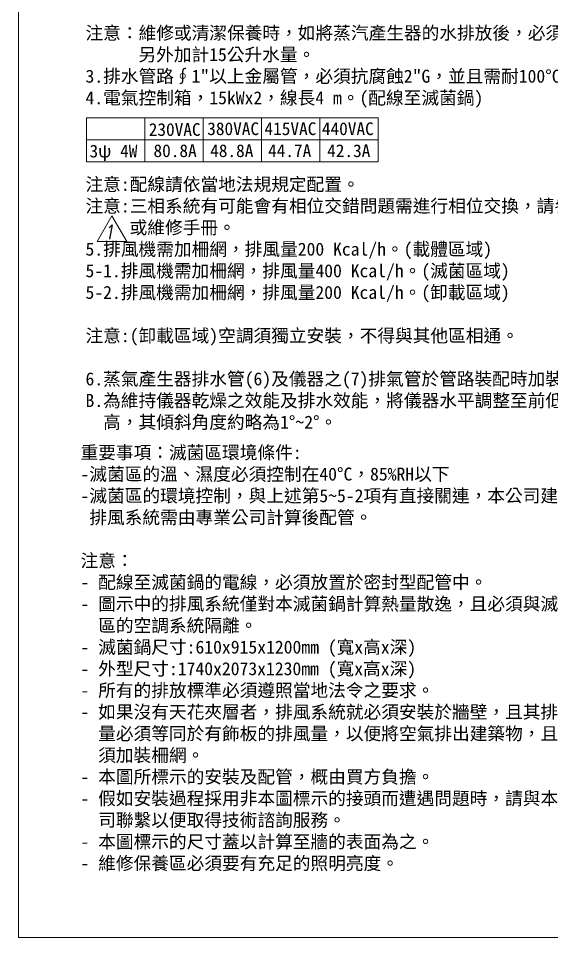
# Model space of a CAD drawing. Header units: millimetres. Extents: x 0 to 16115, y 0 to 11330.
# Drawn here: x 0 to 4111, y 0 to 7087 of the extents above; entities that cross this region are included whole.
import ezdxf

# ---------------------------------------------------------------- set-up
doc = ezdxf.new("R2010")
doc.units = ezdxf.units.MM
doc.header["$MEASUREMENT"] = 0
for name, color, linetype, lineweight in [('D', 3, 'Continuous', 13), ('F', 7, 'Continuous', 15), ('T', 4, 'Continuous', 15)]:
    doc.layers.add(name, color=color, linetype=linetype, lineweight=lineweight)
doc.styles.get("Standard").update_dxf_attribs({"font": 'KAIU.TTF'})
doc.styles.add('STU25', font='isocp2.shx')
doc.styles.add('Text', font='romans.shx', dxfattribs={"width": 0.8, "oblique": 10})

msp = doc.modelspace()

# ---------------------------------------------------------------- linework, layer by layer
at = {"layer": 'D'}
for p, q in [((524.51, 6321.376), (524.51, 5981.376)), ((524.51, 6321.376), (2774.51, 6321.376)), ((974.51, 6321.376), (974.51, 5981.376)), ((1424.51, 6321.376), (1424.51, 5981.376)), ((1874.51, 6321.376), (1874.51, 5981.376)), ((2324.51, 6321.376), (2324.51, 5981.376)), ((2774.51, 6321.376), (2774.51, 5981.376)), ((524.51, 6151.376), (2774.51, 6151.376)), ((524.51, 5981.376), (2774.51, 5981.376))]:
    msp.add_line(p, q, dxfattribs=at)
at = {"layer": 'F', "color": 6}
msp.add_lwpolyline([(0, 11330), (0, 0), (16115, 0), (16115, 11330)], close=True, dxfattribs=at)
at = {"layer": 'F', "color": 7}
msp.add_lwpolyline([(720.72, 5563.812), (606.453, 5365.897), (834.986, 5365.897)], close=True, dxfattribs=at)

# ---------------------------------------------------------------- texts
at = {"layer": 'D', "color": 11, "char_height": 100, "attachment_point": 1}
for s, insert in [('1.冷水管路接頭(真空泵供水)：∮1/2"，水溫25%%DC，每一行程總耗水量\\P 約10~300公升(耗水量依乾燥行程時間而定)真空泵每分鐘耗水量約10公\\P 升、水壓0.5~10 bar、水硬度0.9%%DfH(0.09mmol/L)、pH 7~9、水含氯量\\P ≦0.1 mg/l，管路可安置於牆內，但須配有可隨時取得的鑰匙。\\P2.蒸氣產生器出水:∮1/2"，水溫25%%DC，每一滅菌行程大約消耗>45公升\\P ，水壓0.5~10 bar，水硬度≦0.2%%DfH(0.02mmol/L)，酸鹼質pH 5~7，\\P 導電率≦15μS/cm管路可安置於牆內，但須配有可隨時取得的鑰匙。\\P\\P注意：維修或清潔保養時，如將蒸汽產生器的水排放後，必須要\\P      另外加計15公升水量。\\P3.排水管路∮1"以上金屬管，必須抗腐蝕2"G，並且需耐100%%DC以上。 \\P4.電氣控制箱，15kWx2，線長4 m。(配線至滅菌鍋)\\P    \\P\\P\\P注意:配線請依當地法規規定配置。\\P{\\fDFKai-SB|b0|i0|c136|p65;注意:三相系統有可能會有相位交錯問題需進行相位交換，請參閱說明書\\P     或維修手冊。}\\P5.排風機需加柵網，排風量200 Kcal/h。(載體區域)\\P5-1.排風機需加柵網，排風量400 Kcal/h。(滅菌區域)\\P5-2.排風機需加柵網，排風量200 Kcal/h。(卸載區域)\\P\\P注意:(卸載區域)空調須獨立安裝，不得與其他區相通。\\P\\P6.蒸氣產生器排水管(6)及儀器之(7)排氣管於管路裝配時加裝逆止閥。\\PB.為維持儀器乾燥之效能及排水效能，將儀器水平調整至前低後\\P  高，其傾斜角度約略為1%%D~2%%D。', (517.379, 8358.664)), ('重要事項：滅菌區環境條件:\\P-滅菌區的溫、濕度必須控制在40%%DC，85%RH以下\\P-滅菌區的環境控制，與上述第5~5-2項有直接關連，本公司建議\\P 排風系統需由專業公司計算後配管。\\P\\P注意：\\P- 配線至滅菌鍋的電線，必須放置於密封型配管中。\\P- 圖示中的排風系統僅對本滅菌鍋計算熱量散逸，且必須與滅菌\\P  區的空調系統隔離。\\P- 滅菌鍋尺寸:610x915x1200mm (寬x高x深)\\P- 外型尺寸:1740x2073x1230mm (寬x高x深)\\P- 所有的排放標準必須遵照當地法令之要求。\\P- 如果沒有天花夾層者，排風系統就必須安裝於牆壁，且其排風\\P  量必須等同於有飾板的排風量，以便將空氣排出建築物，且必\\P  須加裝柵網。\\P- 本圖所標示的安裝及配管，概由買方負擔。\\P- 假如安裝過程採用非本圖標示的接頭而遭遇問題時，請與本公\\P  司聯繫以便取得技術諮詢服務。\\P- 本圖標示的尺寸蓋以計算至牆的表面為之。\\P- 維修保養區必須要有充足的照明亮度。', (479.111, 3790.417))]:
    msp.add_mtext(s, dxfattribs=dict(at, insert=insert))
at = {"layer": 'D', "color": 11, "char_height": 98, "attachment_point": 1, "style": 'STU25'}
for s, insert in [('{\\f標楷體|b0|i0|c136|p65;230VAC}', (1004.879, 6279.425)), ('{\\f標楷體|b0|i0|c136|p65;380VAC}', (1455.76, 6285.611)), ('{\\f標楷體|b0|i0|c136|p65;415VAC}', (1897.29, 6285.611)), ('{\\f標楷體|b0|i0|c136|p65;440VAC}', (2339.745, 6285.611)), ('{\\f標楷體|b0|i0|c136|p65;3ψ 4W}', (548.319, 6113.387)), ('{\\f標楷體|b0|i0|c136|p65;80.8A}', (1041.601, 6116.056)), ('{\\f標楷體|b0|i0|c136|p65;48.8A}', (1478.562, 6116.056)), ('{\\f標楷體|b0|i0|c136|p65;44.7A}', (1924.836, 6116.056)), ('{\\f標楷體|b0|i0|c136|p65;42.3A}', (2380.46, 6116.056))]:
    msp.add_mtext(s, dxfattribs=dict(at, insert=insert))
at = {"layer": 'T', "lineweight": 20, "style": 'Text', "oblique": 10, "width": 0.8}
msp.add_text('1', height=110, dxfattribs=at).set_placement((661.485, 5385.505))

doc.saveas('drawing.dxf')
